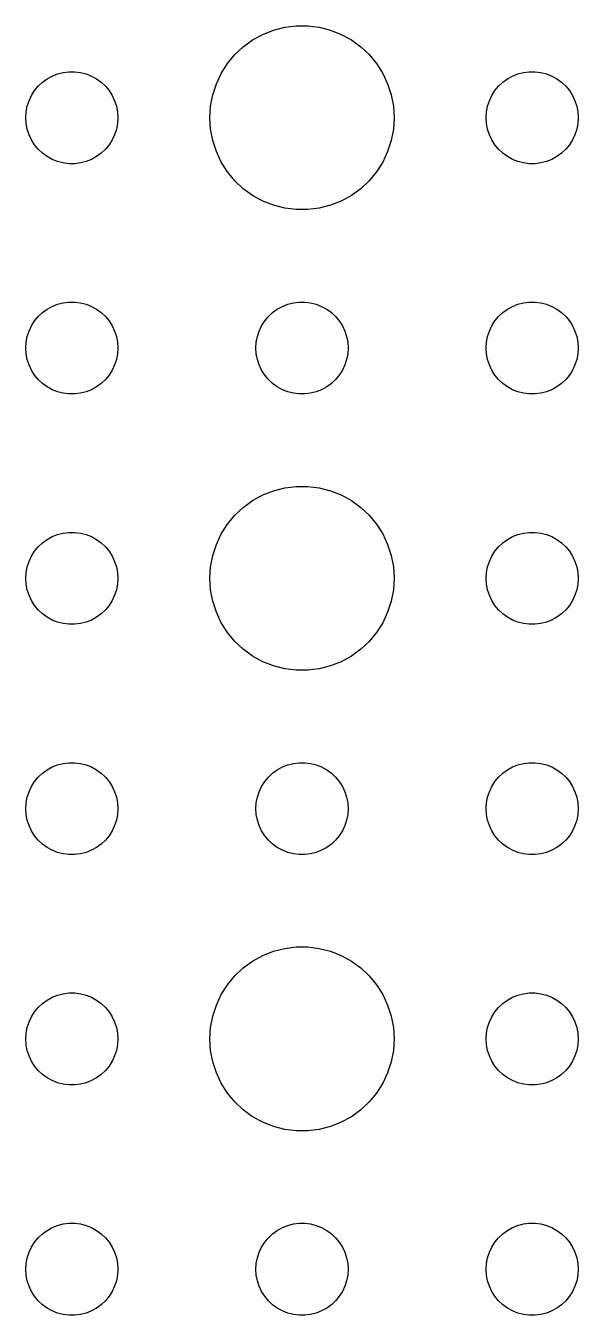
# Model space of a CAD drawing. Header units: metres. Extents: x -157 to 157, y -157 to 157.
# Drawn here: x -24 to -6, y 66 to 107.99 of the extents above; entities that cross this region are included whole.
import ezdxf

# ---------------------------------------------------------------- set-up
doc = ezdxf.new("R2010")
doc.units = ezdxf.units.M

msp = doc.modelspace()

# ---------------------------------------------------------------- linework, layer by layer
for p, q in [((-15.927, 107.853), (-15.5621, 107.947)), ((-15.5621, 107.947), (-15.1884, 107.994)), ((-15.1884, 107.994), (-14.8116, 107.994)), ((-14.8116, 107.994), (-14.4379, 107.947)), ((-14.4379, 107.947), (-14.0729, 107.853)), ((-16.9123, 107.312), (-16.6075, 107.533)), ((-16.6075, 107.533), (-16.2773, 107.714)), ((-16.2773, 107.714), (-15.927, 107.853)), ((-14.0729, 107.853), (-13.7227, 107.714)), ((-13.7227, 107.714), (-13.3925, 107.533)), ((-13.3925, 107.533), (-13.0877, 107.312)), ((-17.1869, 107.054), (-16.9123, 107.312)), ((-13.0877, 107.312), (-12.8131, 107.054)), ((-17.6289, 106.445), (-17.427, 106.763)), ((-17.427, 106.763), (-17.1869, 107.054)), ((-12.8131, 107.054), (-12.5729, 106.763)), ((-12.5729, 106.763), (-12.3711, 106.445)), ((-23.4561, 106.156), (-23.3037, 106.266)), ((-23.3037, 106.266), (-23.1387, 106.357)), ((-23.1387, 106.357), (-22.9635, 106.427)), ((-22.9635, 106.427), (-22.7811, 106.473)), ((-22.7811, 106.473), (-22.5942, 106.497)), ((-22.5942, 106.497), (-22.4058, 106.497)), ((-22.4058, 106.497), (-22.2189, 106.473)), ((-22.2189, 106.473), (-22.0365, 106.427)), ((-22.0365, 106.427), (-21.8613, 106.357)), ((-21.8613, 106.357), (-21.6963, 106.266)), ((-21.6963, 106.266), (-21.5439, 106.156)), ((-17.7893, 106.104), (-17.6289, 106.445)), ((-12.3711, 106.445), (-12.2107, 106.104)), ((-8.45613, 106.156), (-8.30373, 106.266)), ((-8.30373, 106.266), (-8.13866, 106.357)), ((-8.13866, 106.357), (-7.96352, 106.427)), ((-7.96352, 106.427), (-7.78107, 106.473)), ((-7.78107, 106.473), (-7.59418, 106.497)), ((-7.59418, 106.497), (-7.40581, 106.497)), ((-7.40581, 106.497), (-7.21892, 106.473)), ((-7.21892, 106.473), (-7.03647, 106.427)), ((-7.03647, 106.427), (-6.86133, 106.357)), ((-6.86133, 106.357), (-6.69626, 106.266)), ((-6.69626, 106.266), (-6.54385, 106.156)), ((-23.8145, 105.723), (-23.7135, 105.882)), ((-23.7135, 105.882), (-23.5934, 106.027)), ((-23.5934, 106.027), (-23.4561, 106.156)), ((-21.5439, 106.156), (-21.4065, 106.027)), ((-21.4065, 106.027), (-21.2865, 105.882)), ((-21.2865, 105.882), (-21.1855, 105.723)), ((-17.9057, 105.746), (-17.7893, 106.104)), ((-12.2107, 106.104), (-12.0942, 105.746)), ((-8.81445, 105.723), (-8.71352, 105.882)), ((-8.71352, 105.882), (-8.59344, 106.027)), ((-8.59344, 106.027), (-8.45613, 106.156)), ((-6.54385, 106.156), (-6.40654, 106.027)), ((-6.40654, 106.027), (-6.28647, 105.882)), ((-6.28647, 105.882), (-6.18553, 105.723)), ((-23.9529, 105.373), (-23.8947, 105.552)), ((-23.8947, 105.552), (-23.8145, 105.723)), ((-21.1855, 105.723), (-21.1053, 105.552)), ((-21.1053, 105.552), (-21.0471, 105.373)), ((-17.9763, 105.376), (-17.9057, 105.746)), ((-12.0942, 105.746), (-12.0237, 105.376)), ((-8.95287, 105.373), (-8.89465, 105.552)), ((-8.89465, 105.552), (-8.81445, 105.723)), ((-6.18553, 105.723), (-6.10533, 105.552)), ((-6.10533, 105.552), (-6.04712, 105.373)), ((-24, 105), (-23.9882, 105.188)), ((-23.9882, 104.812), (-24, 105)), ((-23.9882, 105.188), (-23.9529, 105.373)), ((-21.0471, 105.373), (-21.0118, 105.188)), ((-21.0118, 105.188), (-21, 105)), ((-21, 105), (-21.0118, 104.812)), ((-18, 105), (-17.9763, 105.376)), ((-17.9763, 104.624), (-18, 105)), ((-12.0237, 105.376), (-12, 105)), ((-12, 105), (-12.0237, 104.624)), ((-9, 105), (-8.98816, 105.188)), ((-8.98816, 104.812), (-9, 105)), ((-8.98816, 105.188), (-8.95287, 105.373)), ((-6.04712, 105.373), (-6.01183, 105.188)), ((-6.01183, 105.188), (-6, 105)), ((-6, 105), (-6.01183, 104.812)), ((-23.9529, 104.627), (-23.9882, 104.812)), ((-23.8947, 104.448), (-23.9529, 104.627)), ((-21.0471, 104.627), (-21.1053, 104.448)), ((-21.0118, 104.812), (-21.0471, 104.627)), ((-17.9057, 104.254), (-17.9763, 104.624)), ((-12.0237, 104.624), (-12.0942, 104.254)), ((-8.95287, 104.627), (-8.98816, 104.812)), ((-8.89465, 104.448), (-8.95287, 104.627)), ((-6.04712, 104.627), (-6.10533, 104.448)), ((-6.01183, 104.812), (-6.04712, 104.627)), ((-23.8145, 104.277), (-23.8947, 104.448)), ((-23.7135, 104.118), (-23.8145, 104.277)), ((-21.1855, 104.277), (-21.2865, 104.118)), ((-21.1053, 104.448), (-21.1855, 104.277)), ((-17.7893, 103.896), (-17.9057, 104.254)), ((-12.0942, 104.254), (-12.2107, 103.896)), ((-8.81445, 104.277), (-8.89465, 104.448)), ((-8.71352, 104.118), (-8.81445, 104.277)), ((-6.18553, 104.277), (-6.28647, 104.118)), ((-6.10533, 104.448), (-6.18553, 104.277)), ((-23.5934, 103.973), (-23.7135, 104.118)), ((-23.4561, 103.844), (-23.5934, 103.973)), ((-23.3037, 103.734), (-23.4561, 103.844)), ((-23.1387, 103.643), (-23.3037, 103.734)), ((-21.6963, 103.734), (-21.8613, 103.643)), ((-21.5439, 103.844), (-21.6963, 103.734)), ((-21.4065, 103.973), (-21.5439, 103.844)), ((-21.2865, 104.118), (-21.4065, 103.973)), ((-17.6289, 103.555), (-17.7893, 103.896)), ((-12.2107, 103.896), (-12.3711, 103.555)), ((-8.59344, 103.973), (-8.71352, 104.118)), ((-8.45613, 103.844), (-8.59344, 103.973)), ((-8.30373, 103.734), (-8.45613, 103.844)), ((-8.13866, 103.643), (-8.30373, 103.734)), ((-6.69626, 103.734), (-6.86133, 103.643)), ((-6.54385, 103.844), (-6.69626, 103.734)), ((-6.40654, 103.973), (-6.54385, 103.844)), ((-6.28647, 104.118), (-6.40654, 103.973)), ((-22.9635, 103.573), (-23.1387, 103.643)), ((-22.7811, 103.527), (-22.9635, 103.573)), ((-22.5942, 103.503), (-22.7811, 103.527)), ((-22.4058, 103.503), (-22.5942, 103.503)), ((-22.2189, 103.527), (-22.4058, 103.503)), ((-22.0365, 103.573), (-22.2189, 103.527)), ((-21.8613, 103.643), (-22.0365, 103.573)), ((-17.427, 103.237), (-17.6289, 103.555)), ((-12.3711, 103.555), (-12.5729, 103.237)), ((-7.96352, 103.573), (-8.13866, 103.643)), ((-7.78107, 103.527), (-7.96352, 103.573)), ((-7.59418, 103.503), (-7.78107, 103.527)), ((-7.40581, 103.503), (-7.59418, 103.503)), ((-7.21892, 103.527), (-7.40581, 103.503)), ((-7.03647, 103.573), (-7.21892, 103.527)), ((-6.86133, 103.643), (-7.03647, 103.573)), ((-17.1869, 102.946), (-17.427, 103.237)), ((-16.9123, 102.688), (-17.1869, 102.946)), ((-12.8131, 102.946), (-13.0877, 102.688)), ((-12.5729, 103.237), (-12.8131, 102.946)), ((-16.6075, 102.467), (-16.9123, 102.688)), ((-16.2773, 102.286), (-16.6075, 102.467)), ((-13.3925, 102.467), (-13.7227, 102.286)), ((-13.0877, 102.688), (-13.3925, 102.467)), ((-15.927, 102.147), (-16.2773, 102.286)), ((-15.5621, 102.053), (-15.927, 102.147)), ((-15.1884, 102.006), (-15.5621, 102.053)), ((-14.4379, 102.053), (-14.8116, 102.006)), ((-14.0729, 102.147), (-14.4379, 102.053)), ((-13.7227, 102.286), (-14.0729, 102.147)), ((-14.8116, 102.006), (-15.1884, 102.006)), ((-23.4561, 98.6558), (-23.3037, 98.7665)), ((-23.3037, 98.7665), (-23.1387, 98.8572)), ((-23.1387, 98.8572), (-22.9635, 98.9266)), ((-22.9635, 98.9266), (-22.7811, 98.9734)), ((-22.7811, 98.9734), (-22.5942, 98.997)), ((-22.5942, 98.997), (-22.4058, 98.997)), ((-22.4058, 98.997), (-22.2189, 98.9734)), ((-22.2189, 98.9734), (-22.0365, 98.9266)), ((-22.0365, 98.9266), (-21.8613, 98.8572)), ((-21.8613, 98.8572), (-21.6963, 98.7665)), ((-21.6963, 98.7665), (-21.5439, 98.6558)), ((-15.9561, 98.6558), (-15.8037, 98.7665)), ((-15.8037, 98.7665), (-15.6387, 98.8572)), ((-15.6387, 98.8572), (-15.4635, 98.9266)), ((-15.4635, 98.9266), (-15.2811, 98.9734)), ((-15.2811, 98.9734), (-15.0942, 98.997)), ((-15.0942, 98.997), (-14.9058, 98.997)), ((-14.9058, 98.997), (-14.7189, 98.9734)), ((-14.7189, 98.9734), (-14.5365, 98.9266)), ((-14.5365, 98.9266), (-14.3613, 98.8572)), ((-14.3613, 98.8572), (-14.1963, 98.7665)), ((-14.1963, 98.7665), (-14.0439, 98.6558)), ((-8.45613, 98.6558), (-8.30373, 98.7665)), ((-8.30373, 98.7665), (-8.13866, 98.8572)), ((-8.13866, 98.8572), (-7.96352, 98.9266)), ((-7.96352, 98.9266), (-7.78107, 98.9734)), ((-7.78107, 98.9734), (-7.59418, 98.997)), ((-7.59418, 98.997), (-7.40581, 98.997)), ((-7.40581, 98.997), (-7.21892, 98.9734)), ((-7.21892, 98.9734), (-7.03647, 98.9266)), ((-7.03647, 98.9266), (-6.86133, 98.8572)), ((-6.86133, 98.8572), (-6.69626, 98.7665)), ((-6.69626, 98.7665), (-6.54385, 98.6558)), ((-23.8145, 98.2226), (-23.7135, 98.3817)), ((-23.7135, 98.3817), (-23.5934, 98.5268)), ((-23.5934, 98.5268), (-23.4561, 98.6558)), ((-21.5439, 98.6558), (-21.4065, 98.5268)), ((-21.4065, 98.5268), (-21.2865, 98.3817)), ((-21.2865, 98.3817), (-21.1855, 98.2226)), ((-16.3145, 98.2226), (-16.2135, 98.3817)), ((-16.2135, 98.3817), (-16.0934, 98.5268)), ((-16.0934, 98.5268), (-15.9561, 98.6558)), ((-14.0439, 98.6558), (-13.9065, 98.5268)), ((-13.9065, 98.5268), (-13.7865, 98.3817)), ((-13.7865, 98.3817), (-13.6855, 98.2226)), ((-8.81445, 98.2226), (-8.71352, 98.3817)), ((-8.71352, 98.3817), (-8.59344, 98.5268)), ((-8.59344, 98.5268), (-8.45613, 98.6558)), ((-6.54385, 98.6558), (-6.40654, 98.5268)), ((-6.40654, 98.5268), (-6.28647, 98.3817)), ((-6.28647, 98.3817), (-6.18553, 98.2226)), ((-23.9882, 97.688), (-23.9529, 97.873)), ((-23.9529, 97.873), (-23.8947, 98.0522)), ((-23.8947, 98.0522), (-23.8145, 98.2226)), ((-21.1855, 98.2226), (-21.1053, 98.0522)), ((-21.1053, 98.0522), (-21.0471, 97.873)), ((-21.0471, 97.873), (-21.0118, 97.688)), ((-16.4882, 97.688), (-16.4529, 97.873)), ((-16.4529, 97.873), (-16.3947, 98.0522)), ((-16.3947, 98.0522), (-16.3145, 98.2226)), ((-13.6855, 98.2226), (-13.6053, 98.0522)), ((-13.6053, 98.0522), (-13.5471, 97.873)), ((-13.5471, 97.873), (-13.5118, 97.688)), ((-8.98816, 97.688), (-8.95287, 97.873)), ((-8.95287, 97.873), (-8.89465, 98.0522)), ((-8.89465, 98.0522), (-8.81445, 98.2226)), ((-6.18553, 98.2226), (-6.10533, 98.0522)), ((-6.10533, 98.0522), (-6.04712, 97.873)), ((-6.04712, 97.873), (-6.01183, 97.688)), ((-24, 97.5), (-23.9882, 97.688)), ((-23.9882, 97.312), (-24, 97.5)), ((-21.0118, 97.688), (-21, 97.5)), ((-21, 97.5), (-21.0118, 97.312)), ((-16.5, 97.5), (-16.4882, 97.688)), ((-16.4882, 97.312), (-16.5, 97.5)), ((-13.5118, 97.688), (-13.5, 97.5)), ((-13.5, 97.5), (-13.5118, 97.312)), ((-9, 97.5), (-8.98816, 97.688)), ((-8.98816, 97.312), (-9, 97.5)), ((-6.01183, 97.688), (-6, 97.5)), ((-6, 97.5), (-6.01183, 97.312)), ((-23.9529, 97.127), (-23.9882, 97.312)), ((-23.8947, 96.9478), (-23.9529, 97.127)), ((-21.0471, 97.127), (-21.1053, 96.9478)), ((-21.0118, 97.312), (-21.0471, 97.127)), ((-16.4529, 97.127), (-16.4882, 97.312)), ((-16.3947, 96.9478), (-16.4529, 97.127)), ((-13.5471, 97.127), (-13.6053, 96.9478)), ((-13.5118, 97.312), (-13.5471, 97.127)), ((-8.95287, 97.127), (-8.98816, 97.312)), ((-8.89465, 96.9478), (-8.95287, 97.127)), ((-6.04712, 97.127), (-6.10533, 96.9478)), ((-6.01183, 97.312), (-6.04712, 97.127)), ((-23.8145, 96.7774), (-23.8947, 96.9478)), ((-23.7135, 96.6183), (-23.8145, 96.7774)), ((-23.5934, 96.4732), (-23.7135, 96.6183)), ((-21.2865, 96.6183), (-21.4065, 96.4732)), ((-21.1855, 96.7774), (-21.2865, 96.6183)), ((-21.1053, 96.9478), (-21.1855, 96.7774)), ((-16.3145, 96.7774), (-16.3947, 96.9478)), ((-16.2135, 96.6183), (-16.3145, 96.7774)), ((-16.0934, 96.4732), (-16.2135, 96.6183)), ((-13.7865, 96.6183), (-13.9065, 96.4732)), ((-13.6855, 96.7774), (-13.7865, 96.6183)), ((-13.6053, 96.9478), (-13.6855, 96.7774)), ((-8.81445, 96.7774), (-8.89465, 96.9478)), ((-8.71352, 96.6183), (-8.81445, 96.7774)), ((-8.59344, 96.4732), (-8.71352, 96.6183)), ((-6.28647, 96.6183), (-6.40654, 96.4732)), ((-6.18553, 96.7774), (-6.28647, 96.6183)), ((-6.10533, 96.9478), (-6.18553, 96.7774)), ((-23.4561, 96.3442), (-23.5934, 96.4732)), ((-23.3037, 96.2335), (-23.4561, 96.3442)), ((-23.1387, 96.1428), (-23.3037, 96.2335)), ((-21.6963, 96.2335), (-21.8613, 96.1428)), ((-21.5439, 96.3442), (-21.6963, 96.2335)), ((-21.4065, 96.4732), (-21.5439, 96.3442)), ((-15.9561, 96.3442), (-16.0934, 96.4732)), ((-15.8037, 96.2335), (-15.9561, 96.3442)), ((-15.6387, 96.1428), (-15.8037, 96.2335)), ((-14.1963, 96.2335), (-14.3613, 96.1428)), ((-14.0439, 96.3442), (-14.1963, 96.2335)), ((-13.9065, 96.4732), (-14.0439, 96.3442)), ((-8.45613, 96.3442), (-8.59344, 96.4732)), ((-8.30373, 96.2335), (-8.45613, 96.3442)), ((-8.13866, 96.1428), (-8.30373, 96.2335)), ((-6.69626, 96.2335), (-6.86133, 96.1428)), ((-6.54385, 96.3442), (-6.69626, 96.2335)), ((-6.40654, 96.4732), (-6.54385, 96.3442)), ((-22.9635, 96.0734), (-23.1387, 96.1428)), ((-22.7811, 96.0266), (-22.9635, 96.0734)), ((-22.5942, 96.003), (-22.7811, 96.0266)), ((-22.4058, 96.003), (-22.5942, 96.003)), ((-22.2189, 96.0266), (-22.4058, 96.003)), ((-22.0365, 96.0734), (-22.2189, 96.0266)), ((-21.8613, 96.1428), (-22.0365, 96.0734)), ((-15.4635, 96.0734), (-15.6387, 96.1428)), ((-15.2811, 96.0266), (-15.4635, 96.0734)), ((-15.0942, 96.003), (-15.2811, 96.0266)), ((-14.9058, 96.003), (-15.0942, 96.003)), ((-14.7189, 96.0266), (-14.9058, 96.003)), ((-14.5365, 96.0734), (-14.7189, 96.0266)), ((-14.3613, 96.1428), (-14.5365, 96.0734)), ((-7.96352, 96.0734), (-8.13866, 96.1428)), ((-7.78107, 96.0266), (-7.96352, 96.0734)), ((-7.59418, 96.003), (-7.78107, 96.0266)), ((-7.40581, 96.003), (-7.59418, 96.003)), ((-7.21892, 96.0266), (-7.40581, 96.003)), ((-7.03647, 96.0734), (-7.21892, 96.0266)), ((-6.86133, 96.1428), (-7.03647, 96.0734)), ((-16.2773, 92.7145), (-15.927, 92.8532)), ((-15.927, 92.8532), (-15.5621, 92.9469)), ((-15.5621, 92.9469), (-15.1884, 92.9941)), ((-15.1884, 92.9941), (-14.8116, 92.9941)), ((-14.8116, 92.9941), (-14.4379, 92.9469)), ((-14.4379, 92.9469), (-14.0729, 92.8532)), ((-14.0729, 92.8532), (-13.7227, 92.7145)), ((-16.9123, 92.3115), (-16.6075, 92.533)), ((-16.6075, 92.533), (-16.2773, 92.7145)), ((-13.7227, 92.7145), (-13.3925, 92.533)), ((-13.3925, 92.533), (-13.0877, 92.3115)), ((-17.427, 91.7634), (-17.1869, 92.0536)), ((-17.1869, 92.0536), (-16.9123, 92.3115)), ((-13.0877, 92.3115), (-12.8131, 92.0536)), ((-12.8131, 92.0536), (-12.5729, 91.7634)), ((-17.6289, 91.4453), (-17.427, 91.7634)), ((-12.5729, 91.7634), (-12.3711, 91.4453)), ((-23.5934, 91.0268), (-23.4561, 91.1558)), ((-23.4561, 91.1558), (-23.3037, 91.2665)), ((-23.3037, 91.2665), (-23.1387, 91.3572)), ((-23.1387, 91.3572), (-22.9635, 91.4266)), ((-22.9635, 91.4266), (-22.7811, 91.4734)), ((-22.7811, 91.4734), (-22.5942, 91.497)), ((-22.5942, 91.497), (-22.4058, 91.497)), ((-22.4058, 91.497), (-22.2189, 91.4734)), ((-22.2189, 91.4734), (-22.0365, 91.4266)), ((-22.0365, 91.4266), (-21.8613, 91.3572)), ((-21.8613, 91.3572), (-21.6963, 91.2665)), ((-21.6963, 91.2665), (-21.5439, 91.1558)), ((-21.5439, 91.1558), (-21.4065, 91.0268)), ((-17.7893, 91.1044), (-17.6289, 91.4453)), ((-12.3711, 91.4453), (-12.2107, 91.1044)), ((-8.59344, 91.0268), (-8.45613, 91.1558)), ((-8.45613, 91.1558), (-8.30373, 91.2665)), ((-8.30373, 91.2665), (-8.13866, 91.3572)), ((-8.13866, 91.3572), (-7.96352, 91.4266)), ((-7.96352, 91.4266), (-7.78107, 91.4734)), ((-7.78107, 91.4734), (-7.59418, 91.497)), ((-7.59418, 91.497), (-7.40581, 91.497)), ((-7.40581, 91.497), (-7.21892, 91.4734)), ((-7.21892, 91.4734), (-7.03647, 91.4266)), ((-7.03647, 91.4266), (-6.86133, 91.3572)), ((-6.86133, 91.3572), (-6.69626, 91.2665)), ((-6.69626, 91.2665), (-6.54385, 91.1558)), ((-6.54385, 91.1558), (-6.40654, 91.0268)), ((-23.8947, 90.5522), (-23.8145, 90.7226)), ((-23.8145, 90.7226), (-23.7135, 90.8817)), ((-23.7135, 90.8817), (-23.5934, 91.0268)), ((-21.4065, 91.0268), (-21.2865, 90.8817)), ((-21.2865, 90.8817), (-21.1855, 90.7226)), ((-21.1855, 90.7226), (-21.1053, 90.5522)), ((-17.9763, 90.376), (-17.9057, 90.7461)), ((-17.9057, 90.7461), (-17.7893, 91.1044)), ((-12.2107, 91.1044), (-12.0942, 90.7461)), ((-12.0942, 90.7461), (-12.0237, 90.376)), ((-8.89465, 90.5522), (-8.81445, 90.7226)), ((-8.81445, 90.7226), (-8.71352, 90.8817)), ((-8.71352, 90.8817), (-8.59344, 91.0268)), ((-6.40654, 91.0268), (-6.28647, 90.8817)), ((-6.28647, 90.8817), (-6.18553, 90.7226)), ((-6.18553, 90.7226), (-6.10533, 90.5522)), ((-23.9882, 90.188), (-23.9529, 90.373)), ((-23.9529, 90.373), (-23.8947, 90.5522)), ((-21.1053, 90.5522), (-21.0471, 90.373)), ((-21.0471, 90.373), (-21.0118, 90.188)), ((-18, 90), (-17.9763, 90.376)), ((-12.0237, 90.376), (-12, 90)), ((-8.98816, 90.188), (-8.95287, 90.373)), ((-8.95287, 90.373), (-8.89465, 90.5522)), ((-6.10533, 90.5522), (-6.04712, 90.373)), ((-6.04712, 90.373), (-6.01183, 90.188)), ((-24, 90), (-23.9882, 90.188)), ((-23.9882, 89.812), (-24, 90)), ((-21.0118, 90.188), (-21, 90)), ((-21, 90), (-21.0118, 89.812)), ((-17.9763, 89.624), (-18, 90)), ((-12, 90), (-12.0237, 89.624)), ((-9, 90), (-8.98816, 90.188)), ((-8.98816, 89.812), (-9, 90)), ((-6.01183, 90.188), (-6, 90)), ((-6, 90), (-6.01183, 89.812)), ((-23.9529, 89.627), (-23.9882, 89.812)), ((-23.8947, 89.4478), (-23.9529, 89.627)), ((-23.8145, 89.2774), (-23.8947, 89.4478)), ((-21.1053, 89.4478), (-21.1855, 89.2774)), ((-21.0471, 89.627), (-21.1053, 89.4478)), ((-21.0118, 89.812), (-21.0471, 89.627)), ((-17.9057, 89.2539), (-17.9763, 89.624)), ((-12.0237, 89.624), (-12.0942, 89.2539)), ((-8.95287, 89.627), (-8.98816, 89.812)), ((-8.89465, 89.4478), (-8.95287, 89.627)), ((-8.81445, 89.2774), (-8.89465, 89.4478)), ((-6.10533, 89.4478), (-6.18553, 89.2774)), ((-6.04712, 89.627), (-6.10533, 89.4478)), ((-6.01183, 89.812), (-6.04712, 89.627)), ((-23.7135, 89.1183), (-23.8145, 89.2774)), ((-23.5934, 88.9732), (-23.7135, 89.1183)), ((-21.2865, 89.1183), (-21.4065, 88.9732)), ((-21.1855, 89.2774), (-21.2865, 89.1183)), ((-17.7893, 88.8956), (-17.9057, 89.2539)), ((-12.0942, 89.2539), (-12.2107, 88.8956)), ((-8.71352, 89.1183), (-8.81445, 89.2774)), ((-8.59344, 88.9732), (-8.71352, 89.1183)), ((-6.28647, 89.1183), (-6.40654, 88.9732)), ((-6.18553, 89.2774), (-6.28647, 89.1183)), ((-23.4561, 88.8442), (-23.5934, 88.9732)), ((-23.3037, 88.7335), (-23.4561, 88.8442)), ((-23.1387, 88.6428), (-23.3037, 88.7335)), ((-22.9635, 88.5734), (-23.1387, 88.6428)), ((-21.8613, 88.6428), (-22.0365, 88.5734)), ((-21.6963, 88.7335), (-21.8613, 88.6428)), ((-21.5439, 88.8442), (-21.6963, 88.7335)), ((-21.4065, 88.9732), (-21.5439, 88.8442)), ((-17.6289, 88.5547), (-17.7893, 88.8956)), ((-12.2107, 88.8956), (-12.3711, 88.5547)), ((-8.45613, 88.8442), (-8.59344, 88.9732)), ((-8.30373, 88.7335), (-8.45613, 88.8442)), ((-8.13866, 88.6428), (-8.30373, 88.7335)), ((-7.96352, 88.5734), (-8.13866, 88.6428)), ((-6.86133, 88.6428), (-7.03647, 88.5734)), ((-6.69626, 88.7335), (-6.86133, 88.6428)), ((-6.54385, 88.8442), (-6.69626, 88.7335)), ((-6.40654, 88.9732), (-6.54385, 88.8442)), ((-22.7811, 88.5266), (-22.9635, 88.5734)), ((-22.5942, 88.503), (-22.7811, 88.5266)), ((-22.4058, 88.503), (-22.5942, 88.503)), ((-22.2189, 88.5266), (-22.4058, 88.503)), ((-22.0365, 88.5734), (-22.2189, 88.5266)), ((-17.427, 88.2366), (-17.6289, 88.5547)), ((-17.1869, 87.9464), (-17.427, 88.2366)), ((-12.5729, 88.2366), (-12.8131, 87.9464)), ((-12.3711, 88.5547), (-12.5729, 88.2366)), ((-7.78107, 88.5266), (-7.96352, 88.5734)), ((-7.59418, 88.503), (-7.78107, 88.5266)), ((-7.40581, 88.503), (-7.59418, 88.503)), ((-7.21892, 88.5266), (-7.40581, 88.503)), ((-7.03647, 88.5734), (-7.21892, 88.5266)), ((-16.9123, 87.6885), (-17.1869, 87.9464)), ((-12.8131, 87.9464), (-13.0877, 87.6885)), ((-16.6075, 87.467), (-16.9123, 87.6885)), ((-16.2773, 87.2855), (-16.6075, 87.467)), ((-13.3925, 87.467), (-13.7227, 87.2855)), ((-13.0877, 87.6885), (-13.3925, 87.467)), ((-15.927, 87.1468), (-16.2773, 87.2855)), ((-15.5621, 87.0531), (-15.927, 87.1468)), ((-15.1884, 87.0059), (-15.5621, 87.0531)), ((-14.8116, 87.0059), (-15.1884, 87.0059)), ((-14.4379, 87.0531), (-14.8116, 87.0059)), ((-14.0729, 87.1468), (-14.4379, 87.0531)), ((-13.7227, 87.2855), (-14.0729, 87.1468)), ((-22.7811, 83.9734), (-22.5942, 83.997)), ((-22.5942, 83.997), (-22.4058, 83.997)), ((-22.4058, 83.997), (-22.2189, 83.9734)), ((-15.2811, 83.9734), (-15.0942, 83.997)), ((-15.0942, 83.997), (-14.9058, 83.997)), ((-14.9058, 83.997), (-14.7189, 83.9734)), ((-7.78107, 83.9734), (-7.59418, 83.997)), ((-7.59418, 83.997), (-7.40581, 83.997)), ((-7.40581, 83.997), (-7.21892, 83.9734)), ((-23.5934, 83.5268), (-23.4561, 83.6558)), ((-23.4561, 83.6558), (-23.3037, 83.7665)), ((-23.3037, 83.7665), (-23.1387, 83.8572)), ((-23.1387, 83.8572), (-22.9635, 83.9266)), ((-22.9635, 83.9266), (-22.7811, 83.9734)), ((-22.2189, 83.9734), (-22.0365, 83.9266)), ((-22.0365, 83.9266), (-21.8613, 83.8572)), ((-21.8613, 83.8572), (-21.6963, 83.7665)), ((-21.6963, 83.7665), (-21.5439, 83.6558)), ((-21.5439, 83.6558), (-21.4065, 83.5268)), ((-16.0934, 83.5268), (-15.9561, 83.6558)), ((-15.9561, 83.6558), (-15.8037, 83.7665)), ((-15.8037, 83.7665), (-15.6387, 83.8572)), ((-15.6387, 83.8572), (-15.4635, 83.9266)), ((-15.4635, 83.9266), (-15.2811, 83.9734)), ((-14.7189, 83.9734), (-14.5365, 83.9266)), ((-14.5365, 83.9266), (-14.3613, 83.8572)), ((-14.3613, 83.8572), (-14.1963, 83.7665)), ((-14.1963, 83.7665), (-14.0439, 83.6558)), ((-14.0439, 83.6558), (-13.9065, 83.5268)), ((-8.59344, 83.5268), (-8.45613, 83.6558)), ((-8.45613, 83.6558), (-8.30373, 83.7665)), ((-8.30373, 83.7665), (-8.13866, 83.8572)), ((-8.13866, 83.8572), (-7.96352, 83.9266)), ((-7.96352, 83.9266), (-7.78107, 83.9734)), ((-7.21892, 83.9734), (-7.03647, 83.9266)), ((-7.03647, 83.9266), (-6.86133, 83.8572)), ((-6.86133, 83.8572), (-6.69626, 83.7665)), ((-6.69626, 83.7665), (-6.54385, 83.6558)), ((-6.54385, 83.6558), (-6.40654, 83.5268)), ((-23.8947, 83.0522), (-23.8145, 83.2226)), ((-23.8145, 83.2226), (-23.7135, 83.3817)), ((-23.7135, 83.3817), (-23.5934, 83.5268)), ((-21.4065, 83.5268), (-21.2865, 83.3817)), ((-21.2865, 83.3817), (-21.1855, 83.2226)), ((-21.1855, 83.2226), (-21.1053, 83.0522)), ((-16.3947, 83.0522), (-16.3145, 83.2226)), ((-16.3145, 83.2226), (-16.2135, 83.3817)), ((-16.2135, 83.3817), (-16.0934, 83.5268)), ((-13.9065, 83.5268), (-13.7865, 83.3817)), ((-13.7865, 83.3817), (-13.6855, 83.2226)), ((-13.6855, 83.2226), (-13.6053, 83.0522)), ((-8.89465, 83.0522), (-8.81445, 83.2226)), ((-8.81445, 83.2226), (-8.71352, 83.3817)), ((-8.71352, 83.3817), (-8.59344, 83.5268)), ((-6.40654, 83.5268), (-6.28647, 83.3817)), ((-6.28647, 83.3817), (-6.18553, 83.2226)), ((-6.18553, 83.2226), (-6.10533, 83.0522)), ((-23.9882, 82.688), (-23.9529, 82.873)), ((-23.9529, 82.873), (-23.8947, 83.0522)), ((-21.1053, 83.0522), (-21.0471, 82.873)), ((-21.0471, 82.873), (-21.0118, 82.688)), ((-16.4882, 82.688), (-16.4529, 82.873)), ((-16.4529, 82.873), (-16.3947, 83.0522)), ((-13.6053, 83.0522), (-13.5471, 82.873)), ((-13.5471, 82.873), (-13.5118, 82.688)), ((-8.98816, 82.688), (-8.95287, 82.873)), ((-8.95287, 82.873), (-8.89465, 83.0522)), ((-6.10533, 83.0522), (-6.04712, 82.873)), ((-6.04712, 82.873), (-6.01183, 82.688)), ((-24, 82.5), (-23.9882, 82.688)), ((-23.9882, 82.312), (-24, 82.5)), ((-23.9529, 82.127), (-23.9882, 82.312)), ((-21.0118, 82.312), (-21.0471, 82.127)), ((-21.0118, 82.688), (-21, 82.5)), ((-21, 82.5), (-21.0118, 82.312)), ((-16.5, 82.5), (-16.4882, 82.688)), ((-16.4882, 82.312), (-16.5, 82.5)), ((-16.4529, 82.127), (-16.4882, 82.312)), ((-13.5118, 82.312), (-13.5471, 82.127)), ((-13.5118, 82.688), (-13.5, 82.5)), ((-13.5, 82.5), (-13.5118, 82.312)), ((-9, 82.5), (-8.98816, 82.688)), ((-8.98816, 82.312), (-9, 82.5)), ((-8.95287, 82.127), (-8.98816, 82.312)), ((-6.01183, 82.312), (-6.04712, 82.127)), ((-6.01183, 82.688), (-6, 82.5)), ((-6, 82.5), (-6.01183, 82.312)), ((-23.8947, 81.9478), (-23.9529, 82.127)), ((-23.8145, 81.7774), (-23.8947, 81.9478)), ((-21.1053, 81.9478), (-21.1855, 81.7774)), ((-21.0471, 82.127), (-21.1053, 81.9478)), ((-16.3947, 81.9478), (-16.4529, 82.127)), ((-16.3145, 81.7774), (-16.3947, 81.9478)), ((-13.6053, 81.9478), (-13.6855, 81.7774)), ((-13.5471, 82.127), (-13.6053, 81.9478)), ((-8.89465, 81.9478), (-8.95287, 82.127)), ((-8.81445, 81.7774), (-8.89465, 81.9478)), ((-6.10533, 81.9478), (-6.18553, 81.7774)), ((-6.04712, 82.127), (-6.10533, 81.9478)), ((-23.7135, 81.6183), (-23.8145, 81.7774)), ((-23.5934, 81.4732), (-23.7135, 81.6183)), ((-23.4561, 81.3442), (-23.5934, 81.4732)), ((-21.4065, 81.4732), (-21.5439, 81.3442)), ((-21.2865, 81.6183), (-21.4065, 81.4732)), ((-21.1855, 81.7774), (-21.2865, 81.6183)), ((-16.2135, 81.6183), (-16.3145, 81.7774)), ((-16.0934, 81.4732), (-16.2135, 81.6183)), ((-15.9561, 81.3442), (-16.0934, 81.4732)), ((-13.9065, 81.4732), (-14.0439, 81.3442)), ((-13.7865, 81.6183), (-13.9065, 81.4732)), ((-13.6855, 81.7774), (-13.7865, 81.6183)), ((-8.71352, 81.6183), (-8.81445, 81.7774)), ((-8.59344, 81.4732), (-8.71352, 81.6183)), ((-8.45613, 81.3442), (-8.59344, 81.4732)), ((-6.40654, 81.4732), (-6.54385, 81.3442)), ((-6.28647, 81.6183), (-6.40654, 81.4732)), ((-6.18553, 81.7774), (-6.28647, 81.6183)), ((-23.3037, 81.2335), (-23.4561, 81.3442)), ((-23.1387, 81.1428), (-23.3037, 81.2335)), ((-22.9635, 81.0734), (-23.1387, 81.1428)), ((-22.7811, 81.0266), (-22.9635, 81.0734)), ((-22.0365, 81.0734), (-22.2189, 81.0266)), ((-21.8613, 81.1428), (-22.0365, 81.0734)), ((-21.6963, 81.2335), (-21.8613, 81.1428)), ((-21.5439, 81.3442), (-21.6963, 81.2335)), ((-15.8037, 81.2335), (-15.9561, 81.3442)), ((-15.6387, 81.1428), (-15.8037, 81.2335)), ((-15.4635, 81.0734), (-15.6387, 81.1428)), ((-15.2811, 81.0266), (-15.4635, 81.0734)), ((-14.5365, 81.0734), (-14.7189, 81.0266)), ((-14.3613, 81.1428), (-14.5365, 81.0734)), ((-14.1963, 81.2335), (-14.3613, 81.1428)), ((-14.0439, 81.3442), (-14.1963, 81.2335)), ((-8.30373, 81.2335), (-8.45613, 81.3442)), ((-8.13866, 81.1428), (-8.30373, 81.2335)), ((-7.96352, 81.0734), (-8.13866, 81.1428)), ((-7.78107, 81.0266), (-7.96352, 81.0734)), ((-7.03647, 81.0734), (-7.21892, 81.0266)), ((-6.86133, 81.1428), (-7.03647, 81.0734)), ((-6.69626, 81.2335), (-6.86133, 81.1428)), ((-6.54385, 81.3442), (-6.69626, 81.2335)), ((-22.5942, 81.003), (-22.7811, 81.0266)), ((-22.4058, 81.003), (-22.5942, 81.003)), ((-22.2189, 81.0266), (-22.4058, 81.003)), ((-15.0942, 81.003), (-15.2811, 81.0266)), ((-14.9058, 81.003), (-15.0942, 81.003)), ((-14.7189, 81.0266), (-14.9058, 81.003)), ((-7.59418, 81.003), (-7.78107, 81.0266)), ((-7.40581, 81.003), (-7.59418, 81.003)), ((-7.21892, 81.0266), (-7.40581, 81.003)), ((-16.6075, 77.533), (-16.2773, 77.7145)), ((-16.2773, 77.7145), (-15.927, 77.8532)), ((-15.927, 77.8532), (-15.5621, 77.9469)), ((-15.5621, 77.9469), (-15.1884, 77.9941)), ((-15.1884, 77.9941), (-14.8116, 77.9941)), ((-14.8116, 77.9941), (-14.4379, 77.9469)), ((-14.4379, 77.9469), (-14.0729, 77.8532)), ((-14.0729, 77.8532), (-13.7227, 77.7145)), ((-13.7227, 77.7145), (-13.3925, 77.533)), ((-17.1869, 77.0536), (-16.9123, 77.3115)), ((-16.9123, 77.3115), (-16.6075, 77.533)), ((-13.3925, 77.533), (-13.0877, 77.3115)), ((-13.0877, 77.3115), (-12.8131, 77.0536)), ((-17.427, 76.7634), (-17.1869, 77.0536)), ((-12.8131, 77.0536), (-12.5729, 76.7634)), ((-23.1387, 76.3572), (-22.9635, 76.4266)), ((-22.9635, 76.4266), (-22.7811, 76.4734)), ((-22.7811, 76.4734), (-22.5942, 76.497)), ((-22.5942, 76.497), (-22.4058, 76.497)), ((-22.4058, 76.497), (-22.2189, 76.4734)), ((-22.2189, 76.4734), (-22.0365, 76.4266)), ((-22.0365, 76.4266), (-21.8613, 76.3572)), ((-17.7893, 76.1044), (-17.6289, 76.4453)), ((-17.6289, 76.4453), (-17.427, 76.7634)), ((-12.5729, 76.7634), (-12.3711, 76.4453)), ((-12.3711, 76.4453), (-12.2107, 76.1044)), ((-8.13866, 76.3572), (-7.96352, 76.4266)), ((-7.96352, 76.4266), (-7.78107, 76.4734)), ((-7.78107, 76.4734), (-7.59418, 76.497)), ((-7.59418, 76.497), (-7.40581, 76.497)), ((-7.40581, 76.497), (-7.21892, 76.4734)), ((-7.21892, 76.4734), (-7.03647, 76.4266)), ((-7.03647, 76.4266), (-6.86133, 76.3572)), ((-23.7135, 75.8817), (-23.5934, 76.0268)), ((-23.5934, 76.0268), (-23.4561, 76.1558)), ((-23.4561, 76.1558), (-23.3037, 76.2665)), ((-23.3037, 76.2665), (-23.1387, 76.3572)), ((-21.8613, 76.3572), (-21.6963, 76.2665)), ((-21.6963, 76.2665), (-21.5439, 76.1558)), ((-21.5439, 76.1558), (-21.4065, 76.0268)), ((-21.4065, 76.0268), (-21.2865, 75.8817)), ((-17.9057, 75.7461), (-17.7893, 76.1044)), ((-12.2107, 76.1044), (-12.0942, 75.7461)), ((-8.71352, 75.8817), (-8.59344, 76.0268)), ((-8.59344, 76.0268), (-8.45613, 76.1558)), ((-8.45613, 76.1558), (-8.30373, 76.2665)), ((-8.30373, 76.2665), (-8.13866, 76.3572)), ((-6.86133, 76.3572), (-6.69626, 76.2665)), ((-6.69626, 76.2665), (-6.54385, 76.1558)), ((-6.54385, 76.1558), (-6.40654, 76.0268)), ((-6.40654, 76.0268), (-6.28647, 75.8817)), ((-23.8947, 75.5522), (-23.8145, 75.7226)), ((-23.8145, 75.7226), (-23.7135, 75.8817)), ((-21.2865, 75.8817), (-21.1855, 75.7226)), ((-21.1855, 75.7226), (-21.1053, 75.5522)), ((-17.9763, 75.376), (-17.9057, 75.7461)), ((-12.0942, 75.7461), (-12.0237, 75.376)), ((-8.89465, 75.5522), (-8.81445, 75.7226)), ((-8.81445, 75.7226), (-8.71352, 75.8817)), ((-6.28647, 75.8817), (-6.18553, 75.7226)), ((-6.18553, 75.7226), (-6.10533, 75.5522)), ((-24, 75), (-23.9882, 75.188)), ((-23.9882, 75.188), (-23.9529, 75.373)), ((-23.9529, 75.373), (-23.8947, 75.5522)), ((-21.1053, 75.5522), (-21.0471, 75.373)), ((-21.0471, 75.373), (-21.0118, 75.188)), ((-21.0118, 75.188), (-21, 75)), ((-18, 75), (-17.9763, 75.376)), ((-12.0237, 75.376), (-12, 75)), ((-9, 75), (-8.98816, 75.188)), ((-8.98816, 75.188), (-8.95287, 75.373)), ((-8.95287, 75.373), (-8.89465, 75.5522)), ((-6.10533, 75.5522), (-6.04712, 75.373)), ((-6.04712, 75.373), (-6.01183, 75.188)), ((-6.01183, 75.188), (-6, 75)), ((-23.9882, 74.812), (-24, 75)), ((-23.9529, 74.627), (-23.9882, 74.812)), ((-21.0118, 74.812), (-21.0471, 74.627)), ((-21, 75), (-21.0118, 74.812)), ((-17.9763, 74.624), (-18, 75)), ((-12, 75), (-12.0237, 74.624)), ((-8.98816, 74.812), (-9, 75)), ((-8.95287, 74.627), (-8.98816, 74.812)), ((-6.01183, 74.812), (-6.04712, 74.627)), ((-6, 75), (-6.01183, 74.812)), ((-23.8947, 74.4478), (-23.9529, 74.627)), ((-23.8145, 74.2774), (-23.8947, 74.4478)), ((-21.1053, 74.4478), (-21.1855, 74.2774)), ((-21.0471, 74.627), (-21.1053, 74.4478)), ((-17.9057, 74.2539), (-17.9763, 74.624)), ((-12.0237, 74.624), (-12.0942, 74.2539)), ((-8.89465, 74.4478), (-8.95287, 74.627)), ((-8.81445, 74.2774), (-8.89465, 74.4478)), ((-6.10533, 74.4478), (-6.18553, 74.2774)), ((-6.04712, 74.627), (-6.10533, 74.4478)), ((-23.7135, 74.1183), (-23.8145, 74.2774)), ((-23.5934, 73.9732), (-23.7135, 74.1183)), ((-23.4561, 73.8442), (-23.5934, 73.9732)), ((-21.4065, 73.9732), (-21.5439, 73.8442)), ((-21.2865, 74.1183), (-21.4065, 73.9732)), ((-21.1855, 74.2774), (-21.2865, 74.1183)), ((-17.7893, 73.8956), (-17.9057, 74.2539)), ((-12.0942, 74.2539), (-12.2107, 73.8956)), ((-8.71352, 74.1183), (-8.81445, 74.2774)), ((-8.59344, 73.9732), (-8.71352, 74.1183)), ((-8.45613, 73.8442), (-8.59344, 73.9732)), ((-6.40654, 73.9732), (-6.54385, 73.8442)), ((-6.28647, 74.1183), (-6.40654, 73.9732)), ((-6.18553, 74.2774), (-6.28647, 74.1183)), ((-23.3037, 73.7335), (-23.4561, 73.8442)), ((-23.1387, 73.6428), (-23.3037, 73.7335)), ((-22.9635, 73.5734), (-23.1387, 73.6428)), ((-22.7811, 73.5266), (-22.9635, 73.5734)), ((-22.5942, 73.503), (-22.7811, 73.5266)), ((-22.4058, 73.503), (-22.5942, 73.503)), ((-22.2189, 73.5266), (-22.4058, 73.503)), ((-22.0365, 73.5734), (-22.2189, 73.5266)), ((-21.8613, 73.6428), (-22.0365, 73.5734)), ((-21.6963, 73.7335), (-21.8613, 73.6428)), ((-21.5439, 73.8442), (-21.6963, 73.7335)), ((-17.6289, 73.5547), (-17.7893, 73.8956)), ((-17.427, 73.2366), (-17.6289, 73.5547)), ((-12.3711, 73.5547), (-12.5729, 73.2366)), ((-12.2107, 73.8956), (-12.3711, 73.5547)), ((-8.30373, 73.7335), (-8.45613, 73.8442)), ((-8.13866, 73.6428), (-8.30373, 73.7335)), ((-7.96352, 73.5734), (-8.13866, 73.6428)), ((-7.78107, 73.5266), (-7.96352, 73.5734)), ((-7.59418, 73.503), (-7.78107, 73.5266)), ((-7.40581, 73.503), (-7.59418, 73.503)), ((-7.21892, 73.5266), (-7.40581, 73.503)), ((-7.03647, 73.5734), (-7.21892, 73.5266)), ((-6.86133, 73.6428), (-7.03647, 73.5734)), ((-6.69626, 73.7335), (-6.86133, 73.6428)), ((-6.54385, 73.8442), (-6.69626, 73.7335)), ((-17.1869, 72.9464), (-17.427, 73.2366)), ((-12.5729, 73.2366), (-12.8131, 72.9464)), ((-16.9123, 72.6885), (-17.1869, 72.9464)), ((-16.6075, 72.467), (-16.9123, 72.6885)), ((-13.0877, 72.6885), (-13.3925, 72.467)), ((-12.8131, 72.9464), (-13.0877, 72.6885)), ((-16.2773, 72.2855), (-16.6075, 72.467)), ((-15.927, 72.1468), (-16.2773, 72.2855)), ((-13.7227, 72.2855), (-14.0729, 72.1468)), ((-13.3925, 72.467), (-13.7227, 72.2855)), ((-15.5621, 72.0531), (-15.927, 72.1468)), ((-15.1884, 72.0059), (-15.5621, 72.0531)), ((-14.8116, 72.0059), (-15.1884, 72.0059)), ((-14.4379, 72.0531), (-14.8116, 72.0059)), ((-14.0729, 72.1468), (-14.4379, 72.0531)), ((-23.1387, 68.8572), (-22.9635, 68.9266)), ((-22.9635, 68.9266), (-22.7811, 68.9734)), ((-22.7811, 68.9734), (-22.5942, 68.997)), ((-22.5942, 68.997), (-22.4058, 68.997)), ((-22.4058, 68.997), (-22.2189, 68.9734)), ((-22.2189, 68.9734), (-22.0365, 68.9266)), ((-22.0365, 68.9266), (-21.8613, 68.8572)), ((-15.6387, 68.8572), (-15.4635, 68.9266)), ((-15.4635, 68.9266), (-15.2811, 68.9734)), ((-15.2811, 68.9734), (-15.0942, 68.997)), ((-15.0942, 68.997), (-14.9058, 68.997)), ((-14.9058, 68.997), (-14.7189, 68.9734)), ((-14.7189, 68.9734), (-14.5365, 68.9266)), ((-14.5365, 68.9266), (-14.3613, 68.8572)), ((-8.13866, 68.8572), (-7.96352, 68.9266)), ((-7.96352, 68.9266), (-7.78107, 68.9734)), ((-7.78107, 68.9734), (-7.59418, 68.997)), ((-7.59418, 68.997), (-7.40581, 68.997)), ((-7.40581, 68.997), (-7.21892, 68.9734)), ((-7.21892, 68.9734), (-7.03647, 68.9266)), ((-7.03647, 68.9266), (-6.86133, 68.8572)), ((-23.7135, 68.3817), (-23.5934, 68.5268)), ((-23.5934, 68.5268), (-23.4561, 68.6558)), ((-23.4561, 68.6558), (-23.3037, 68.7665)), ((-23.3037, 68.7665), (-23.1387, 68.8572)), ((-21.8613, 68.8572), (-21.6963, 68.7665)), ((-21.6963, 68.7665), (-21.5439, 68.6558)), ((-21.5439, 68.6558), (-21.4065, 68.5268)), ((-21.4065, 68.5268), (-21.2865, 68.3817)), ((-16.2135, 68.3817), (-16.0934, 68.5268)), ((-16.0934, 68.5268), (-15.9561, 68.6558)), ((-15.9561, 68.6558), (-15.8037, 68.7665)), ((-15.8037, 68.7665), (-15.6387, 68.8572)), ((-14.3613, 68.8572), (-14.1963, 68.7665)), ((-14.1963, 68.7665), (-14.0439, 68.6558)), ((-14.0439, 68.6558), (-13.9065, 68.5268)), ((-13.9065, 68.5268), (-13.7865, 68.3817)), ((-8.71352, 68.3817), (-8.59344, 68.5268)), ((-8.59344, 68.5268), (-8.45613, 68.6558)), ((-8.45613, 68.6558), (-8.30373, 68.7665)), ((-8.30373, 68.7665), (-8.13866, 68.8572)), ((-6.86133, 68.8572), (-6.69626, 68.7665)), ((-6.69626, 68.7665), (-6.54385, 68.6558)), ((-6.54385, 68.6558), (-6.40654, 68.5268)), ((-6.40654, 68.5268), (-6.28647, 68.3817)), ((-23.9529, 67.873), (-23.8947, 68.0522)), ((-23.8947, 68.0522), (-23.8145, 68.2226)), ((-23.8145, 68.2226), (-23.7135, 68.3817)), ((-21.2865, 68.3817), (-21.1855, 68.2226)), ((-21.1855, 68.2226), (-21.1053, 68.0522)), ((-21.1053, 68.0522), (-21.0471, 67.873)), ((-16.4529, 67.873), (-16.3947, 68.0522)), ((-16.3947, 68.0522), (-16.3145, 68.2226)), ((-16.3145, 68.2226), (-16.2135, 68.3817)), ((-13.7865, 68.3817), (-13.6855, 68.2226)), ((-13.6855, 68.2226), (-13.6053, 68.0522)), ((-13.6053, 68.0522), (-13.5471, 67.873)), ((-8.95287, 67.873), (-8.89465, 68.0522)), ((-8.89465, 68.0522), (-8.81445, 68.2226)), ((-8.81445, 68.2226), (-8.71352, 68.3817)), ((-6.28647, 68.3817), (-6.18553, 68.2226)), ((-6.18553, 68.2226), (-6.10533, 68.0522)), ((-6.10533, 68.0522), (-6.04712, 67.873)), ((-24, 67.5), (-23.9882, 67.688)), ((-23.9882, 67.688), (-23.9529, 67.873)), ((-21.0471, 67.873), (-21.0118, 67.688)), ((-21.0118, 67.688), (-21, 67.5)), ((-16.5, 67.5), (-16.4882, 67.688)), ((-16.4882, 67.688), (-16.4529, 67.873)), ((-13.5471, 67.873), (-13.5118, 67.688)), ((-13.5118, 67.688), (-13.5, 67.5)), ((-9, 67.5), (-8.98816, 67.688)), ((-8.98816, 67.688), (-8.95287, 67.873)), ((-6.04712, 67.873), (-6.01183, 67.688)), ((-6.01183, 67.688), (-6, 67.5)), ((-23.9882, 67.312), (-24, 67.5)), ((-23.9529, 67.127), (-23.9882, 67.312)), ((-21.0118, 67.312), (-21.0471, 67.127)), ((-21, 67.5), (-21.0118, 67.312)), ((-16.4882, 67.312), (-16.5, 67.5)), ((-16.4529, 67.127), (-16.4882, 67.312)), ((-13.5118, 67.312), (-13.5471, 67.127)), ((-13.5, 67.5), (-13.5118, 67.312)), ((-8.98816, 67.312), (-9, 67.5)), ((-8.95287, 67.127), (-8.98816, 67.312)), ((-6.01183, 67.312), (-6.04712, 67.127)), ((-6, 67.5), (-6.01183, 67.312)), ((-23.8947, 66.9478), (-23.9529, 67.127)), ((-23.8145, 66.7774), (-23.8947, 66.9478)), ((-23.7135, 66.6183), (-23.8145, 66.7774)), ((-21.1855, 66.7774), (-21.2865, 66.6183)), ((-21.1053, 66.9478), (-21.1855, 66.7774)), ((-21.0471, 67.127), (-21.1053, 66.9478)), ((-16.3947, 66.9478), (-16.4529, 67.127)), ((-16.3145, 66.7774), (-16.3947, 66.9478)), ((-16.2135, 66.6183), (-16.3145, 66.7774)), ((-13.6855, 66.7774), (-13.7865, 66.6183)), ((-13.6053, 66.9478), (-13.6855, 66.7774)), ((-13.5471, 67.127), (-13.6053, 66.9478)), ((-8.89465, 66.9478), (-8.95287, 67.127)), ((-8.81445, 66.7774), (-8.89465, 66.9478)), ((-8.71352, 66.6183), (-8.81445, 66.7774)), ((-6.18553, 66.7774), (-6.28647, 66.6183)), ((-6.10533, 66.9478), (-6.18553, 66.7774)), ((-6.04712, 67.127), (-6.10533, 66.9478)), ((-23.5934, 66.4732), (-23.7135, 66.6183)), ((-23.4561, 66.3442), (-23.5934, 66.4732)), ((-21.4065, 66.4732), (-21.5439, 66.3442)), ((-21.2865, 66.6183), (-21.4065, 66.4732)), ((-16.0934, 66.4732), (-16.2135, 66.6183)), ((-15.9561, 66.3442), (-16.0934, 66.4732)), ((-13.9065, 66.4732), (-14.0439, 66.3442)), ((-13.7865, 66.6183), (-13.9065, 66.4732)), ((-8.59344, 66.4732), (-8.71352, 66.6183)), ((-8.45613, 66.3442), (-8.59344, 66.4732)), ((-6.40654, 66.4732), (-6.54385, 66.3442)), ((-6.28647, 66.6183), (-6.40654, 66.4732)), ((-23.3037, 66.2335), (-23.4561, 66.3442)), ((-23.1387, 66.1428), (-23.3037, 66.2335)), ((-22.9635, 66.0734), (-23.1387, 66.1428)), ((-22.7811, 66.0266), (-22.9635, 66.0734)), ((-22.5942, 66.003), (-22.7811, 66.0266)), ((-22.4058, 66.003), (-22.5942, 66.003)), ((-22.2189, 66.0266), (-22.4058, 66.003)), ((-22.0365, 66.0734), (-22.2189, 66.0266)), ((-21.8613, 66.1428), (-22.0365, 66.0734)), ((-21.6963, 66.2335), (-21.8613, 66.1428)), ((-21.5439, 66.3442), (-21.6963, 66.2335)), ((-15.8037, 66.2335), (-15.9561, 66.3442)), ((-15.6387, 66.1428), (-15.8037, 66.2335)), ((-15.4635, 66.0734), (-15.6387, 66.1428)), ((-15.2811, 66.0266), (-15.4635, 66.0734)), ((-15.0942, 66.003), (-15.2811, 66.0266)), ((-14.9058, 66.003), (-15.0942, 66.003)), ((-14.7189, 66.0266), (-14.9058, 66.003)), ((-14.5365, 66.0734), (-14.7189, 66.0266)), ((-14.3613, 66.1428), (-14.5365, 66.0734)), ((-14.1963, 66.2335), (-14.3613, 66.1428)), ((-14.0439, 66.3442), (-14.1963, 66.2335)), ((-8.30373, 66.2335), (-8.45613, 66.3442)), ((-8.13866, 66.1428), (-8.30373, 66.2335)), ((-7.96352, 66.0734), (-8.13866, 66.1428)), ((-7.78107, 66.0266), (-7.96352, 66.0734)), ((-7.59418, 66.003), (-7.78107, 66.0266)), ((-7.40581, 66.003), (-7.59418, 66.003)), ((-7.21892, 66.0266), (-7.40581, 66.003)), ((-7.03647, 66.0734), (-7.21892, 66.0266)), ((-6.86133, 66.1428), (-7.03647, 66.0734)), ((-6.69626, 66.2335), (-6.86133, 66.1428)), ((-6.54385, 66.3442), (-6.69626, 66.2335))]:
    msp.add_line(p, q)

doc.saveas('drawing.dxf')
